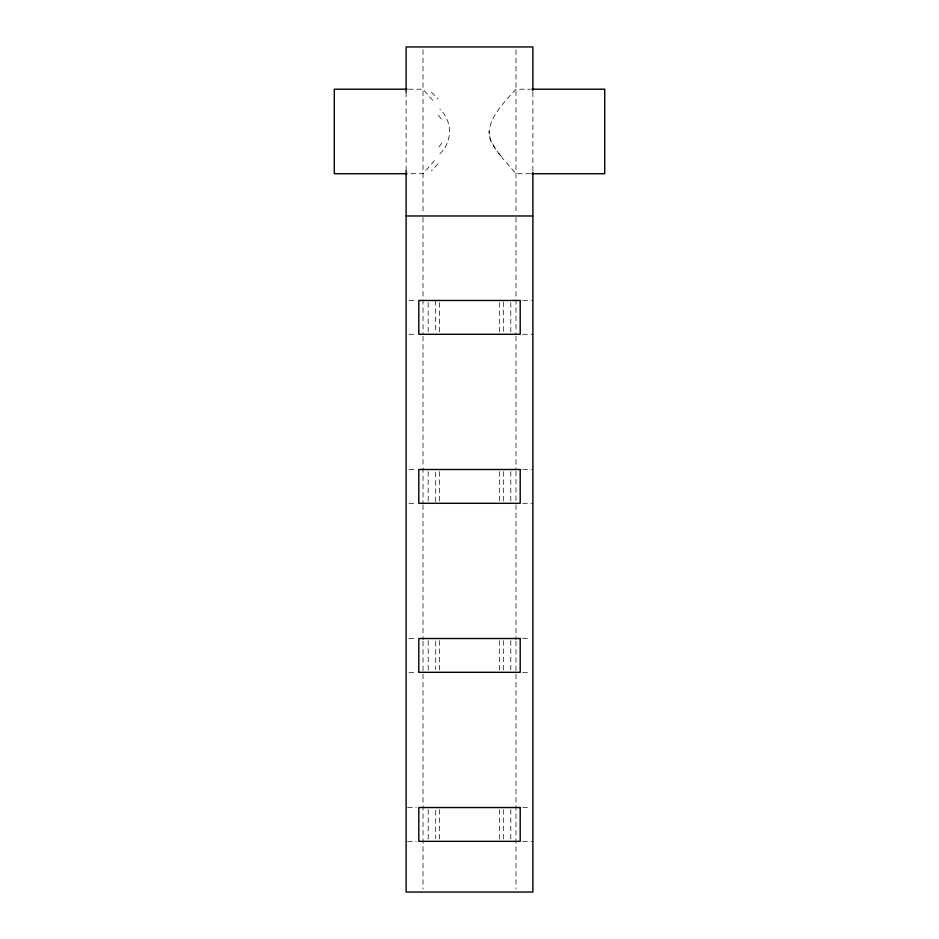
<?xml version="1.0" encoding="UTF-8"?>
<svg xmlns="http://www.w3.org/2000/svg" width="939" height="939" viewBox="0 0 939 939"><rect width="100%" height="100%" fill="white"/><g stroke="black" fill="none" stroke-linecap="round" stroke-linejoin="round"><path stroke-width="0.7" stroke-dasharray="4.7 3.52" d="M495.827 149.301C477.399 127.704 502.013 104.898 515.969 89.217L530.523 89.205M439.863 153.902C452.727 141.449 452.727 121.471 439.863 109.018M434.464 160.651L423.019 173.715L408.477 173.715M408.477 89.205L423.019 89.205L434.464 102.269M530.523 173.715L515.981 173.715L502.13 157.729M409.028 300.48L416.317 300.48M522.683 300.48L531.427 300.48M409.028 334.284L416.317 334.284M522.683 334.284L532.883 334.284M409.028 469.5L416.317 469.5M522.683 469.5L531.427 469.5M409.028 503.304L416.317 503.304M522.683 503.304L532.883 503.304M409.028 638.52L416.317 638.52M522.683 638.52L529.972 638.52M409.028 672.324L416.317 672.324M522.683 672.324L529.972 672.324M407.573 807.54L416.317 807.54M522.683 807.54L529.972 807.54M407.573 841.344L416.317 841.344M522.683 841.344L532.883 841.344M501.567 157.013L496.696 150.557M499.982 155.005L496.989 150.979M494.959 147.986L490.252 138.925L488.867 131.46M532.883 92.116L532.883 170.804M515.981 49.861L515.981 213.059M515.981 217.437L515.981 334.765M515.981 336.232L515.981 469.688M515.981 471.155L515.981 503.41M515.981 504.877L515.981 639.799M515.981 641.267L515.981 889.116M510.816 302.593L510.816 332.171M510.816 471.613L510.816 501.191M510.816 640.633L510.816 670.211M510.816 809.653L510.816 839.231M503.304 301.889L503.304 332.876M503.304 471.613L503.304 501.896M503.304 640.633L503.304 670.211M503.304 809.653L503.304 839.231M499.63 302.593L499.63 332.171M499.63 471.613L499.63 501.191M499.63 640.633L499.63 670.211M499.63 809.653L499.63 839.231M439.37 302.593L439.37 332.171M439.37 471.613L439.37 501.191M439.37 640.633L439.37 670.211M439.37 809.653L439.37 839.231M435.696 300.48L435.696 332.876M435.696 472.317L435.696 501.896M435.696 641.337L435.696 669.507M435.696 810.357L435.696 838.527M428.184 302.593L428.184 332.171M428.184 471.613L428.184 501.191M428.184 640.633L428.184 670.211M428.184 809.653L428.184 839.231M423.019 49.861L423.019 213.059M423.019 217.437L423.019 334.765M423.019 336.232L423.019 503.41M423.019 504.877L423.019 639.799M423.019 641.267L423.019 889.116M406.118 92.116L406.118 170.804M431.412 92.257A58.018 15.681 60.9 0 1 438.008 99.029M438.419 115.215A58.018 7.266 55.5 0 1 441.846 119.781M438.008 163.891A58.018 15.681 -60.9 0 1 431.412 170.663M441.846 143.139A58.018 7.266 -55.5 0 1 438.419 147.705"/><path stroke-width="1.41" d="M407.021 89.205L334.284 89.205L334.284 173.715L407.021 173.715M531.979 89.205L604.716 89.205L604.716 173.715L531.979 173.715M406.118 215.97L532.883 215.97M532.883 90.66L532.883 46.95L406.118 46.95L406.118 92.116M532.883 172.26L532.883 892.05L406.118 892.05L406.118 170.804M520.206 300.48L418.794 300.48L418.794 334.284L520.206 334.284L520.206 300.48M520.206 469.5L418.794 469.5L418.794 503.304L520.206 503.304L520.206 469.5M520.206 638.52L418.794 638.52L418.794 672.324L520.206 672.324L520.206 638.52M520.206 807.54L418.794 807.54L418.794 841.344L520.206 841.344L520.206 807.54"/></g></svg>
